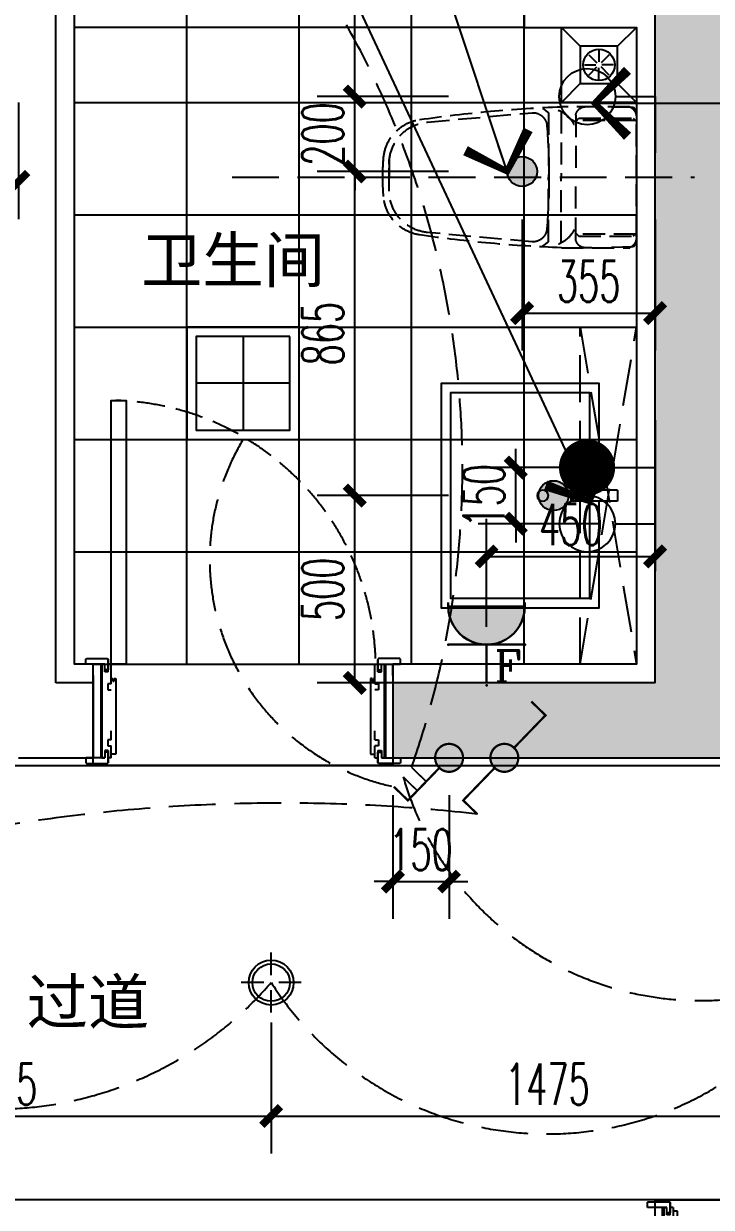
# Model space of a CAD drawing. Extents: x 184967 to 628822, y -100826 to 121332.
# Drawn here: x 401120 to 402956, y 39974 to 43134 of the extents above; entities that cross this region are included whole.
import ezdxf
from ezdxf.enums import TextEntityAlignment as Align

# ---------------------------------------------------------------- set-up
doc = ezdxf.new("R2010")
doc.units = 0
doc.header["$MEASUREMENT"] = 0
doc.linetypes.add('__DASH', pattern=[0.35, 0.25, -0.1])
doc.linetypes.add('DASH', pattern=[0.35, 0.25, -0.1])
for name, color, linetype in [('0-固定家具不到顶', 55, 'Continuous'), ('0-活动家具', 55, 'Continuous'), ('0-装饰完成面', 47, 'Continuous'), ('E-排水', 34, 'Continuous'), ('E-给水', 34, 'Continuous'), ('E02-灯具开关连线', 6, 'Continuous'), ('E03-地漏', 6, 'Continuous'), ('P11-平面门套', 47, 'Continuous'), ('P11-平面门扇', 47, 'Continuous'), ('P13-文字说明', 52, 'Continuous'), ('T-灯具尺寸', 55, 'Continuous'), ('T03-天花造型', 30, 'Continuous'), ('T05-天花灯具', 51, 'Continuous'), ('WALL', 145, 'Continuous')]:
    doc.layers.add(name, color=color, linetype=linetype)
for name, color, linetype, lineweight in [('4#6#-col-2F~31F$0$COLU', 7, 'Continuous', 0), ('4#6#-col-2F~31F$0$COLU_HATCH', 251, 'Continuous', 0), ('E-插座', 60, 'Continuous', 30)]:
    doc.layers.add(name, color=color, linetype=linetype, lineweight=lineweight)
doc.styles.add('_TCH_LABEL', font='COMPLEX', dxfattribs={"bigfont": 'GBCBIG'})
doc.styles.get("Standard").update_dxf_attribs({"font": 'gbenor.shx', "bigfont": 'gbcbig.shx'})
doc.styles.add('尺寸标注', font='txt.shx', dxfattribs={"width": 0.6, "height": 110})
doc.styles.add('文字标注', font='')
doc.styles.get('文字标注').set_extended_font_data('SimSun')
doc.dimstyles.new('1-50', dxfattribs={"dimscale": 50, "dimtxt": 110, "dimasz": 1, "dimexe": 2, "dimexo": 2, "dimgap": 0.6, "dimtad": 1, "dimdec": 0, "dimrnd": 5, "dimtxsty": '尺寸标注', "dimblk": 'ARCHTICK', "dimcen": 2.5, "dimclrd": 251, "dimclre": 251, "dimclrt": 50, "dimadec": 0, "dimazin": 0, "dimtfac": 1, "dimtdec": 0, "dimtix": 1, "dimtmove": 2, "dimatfit": 3, "dimldrblk": 'DOT', "dimfxl": 0, "dimarcsym": 0})
doc.dimstyles.new('标注', dxfattribs={"dimtxt": 2.5, "dimasz": 1.5, "dimexe": 1.25, "dimexo": 0.625, "dimgap": 0, "dimtad": 1, "dimdsep": 46, "dimtxsty": 'Standard', "dimblk": 'z', "dimcen": 2.5, "dimadec": 0, "dimazin": 0, "dimtm": 1e-09, "dimtfac": 1, "dimtmove": 0, "dimatfit": 3, "dimldrblk": 'z', "dimfxl": 0, "dimarcsym": 0})

# ---------------------------------------------------------------- blocks, each defined once
blk = doc.blocks.new('*U913')
h = blk.add_hatch(color=256)
edge = h.paths.add_edge_path()
edge.add_ellipse((117.7, 211), major_axis=(72.3, 72.3), ratio=1, start_angle=135, end_angle=224.9997)
edge.add_line((117.7, 108.8), (117.7, 108.8))
edge.add_ellipse((117.7, 211), major_axis=(72.3, 72.3), ratio=1, start_angle=225.0003, end_angle=315)
edge.add_line((219.9, 211), (15.5, 211))
for p, q in [((15.5, 221.2), (15.5, 211)), ((219.9, 221.2), (219.9, 211)), ((219.9, 211), (15.5, 211)), ((15.5, 108.8), (219.9, 108.8)), ((117.7, 108.8), (117.7, 6.5))]:
    blk.add_line(p, q)
at = {"extrusion": (0, 0, -1)}
blk.add_ellipse((117.7, 211), major_axis=(72.3, 72.3), ratio=1, start_param=0.785398, end_param=3.926991, dxfattribs=at)
for p in [(15.5, 108.8), (219.9, 108.8), (117.7, 0)]:
    blk.add_point(p)
at = {"style": '_TCH_LABEL', "text_generation_flag": 4}
blk.add_text('P', height=0.00409, dxfattribs=at).set_placement((117.7, 0))
at = {"style": '_TCH_LABEL'}
blk.add_attdef('B', text='', height=84.1, dxfattribs=at).set_placement((174.6, 51.2), align=Align.MIDDLE)
blk = doc.blocks.new('A$C425A3D1E')
for p, q in [((0.6, 403.1), (0.6, 150)), ((182.3, 276.6), (0.6, 276.6)), ((0.6, 126.6), (0.6, 276.6)), ((0.6, 253.1), (0.6, 0)), ((106.7, 126.6), (0, 126.6))]:
    blk.add_line(p, q)
at = {"const_width": 75}
blk.add_lwpolyline([(182.3, 314.1, -1), (182.3, 239.1, -1)], format="xyb", close=True, dxfattribs=at)
blk.add_circle((181.7, 126.6), 75)
for start, end in [(90, 270), (270, 90)]:
    blk.add_arc((182.3, 276.6), 28.1, start, end)
blk = doc.blocks.new('_ArchTick')
at = {"color": 0, "linetype": 'ByBlock', "const_width": 0.4}
blk.add_lwpolyline([(-0.5, -0.5), (0.5, 0.5)], dxfattribs=at)
blk = doc.blocks.new('*D967')
at = {"layer": 'Defpoints', "color": 0, "linetype": 'ByBlock', "transparency": 16777216}
for p in [(402003.5, 41873.7), (402755.5, 41873.7), (402805.5, 41373.7)]:
    blk.add_point(p, dxfattribs=at)
at = {"layer": 'E-给水', "color": 251, "lineweight": -2, "transparency": 16777216}
for p, q in [((402253.5, 41873.7), (401903.5, 41873.7)), ((402003.5, 41373.7), (402003.5, 41873.7)), ((402253.5, 41373.7), (401903.5, 41373.7))]:
    blk.add_line(p, q, dxfattribs=at)
at = {"layer": 'E-给水', "color": 251, "linetype": 'ByBlock', "lineweight": -2, "transparency": 16777216, "xscale": 50, "yscale": 50, "zscale": 50}
for p, rotation in [((402003.5, 41873.7), 90), ((402003.5, 41373.7), 270)]:
    blk.add_blockref('_ArchTick', p, dxfattribs=dict(at, rotation=rotation))
at = {"layer": 'E-给水', "color": 50, "linetype": 'ByBlock', "transparency": 16777216, "insert": (401918.5, 41623.7), "char_height": 110, "attachment_point": 5, "rotation": 90, "style": '尺寸标注'}
blk.add_mtext('500', dxfattribs=at)
blk = doc.blocks.new('_Dot')
at = {"color": 0, "linetype": 'ByBlock', "lineweight": -2}
blk.add_line((-0.5, 0), (-1, 0), dxfattribs=at)
at = {"color": 0, "linetype": 'ByBlock', "const_width": 0.5}
blk.add_lwpolyline([(-0.25, 0, 1), (0.25, 0, 1)], format="xyb", close=True, dxfattribs=at)
blk = doc.blocks.new('*D968')
at = {"layer": 'Defpoints', "color": 0, "linetype": 'ByBlock', "transparency": 16777216}
for p in [(402433.5, 41948.7), (402755.5, 41948.7), (402756.1, 41798.7)]:
    blk.add_point(p, dxfattribs=at)
at = {"layer": 'E-给水', "color": 251, "lineweight": -2, "transparency": 16777216}
for p, q in [((402433.5, 41948.7), (402433.5, 41998.7)), ((402655.5, 41948.7), (402333.5, 41948.7)), ((402433.5, 41798.7), (402433.5, 41948.7)), ((402656.1, 41798.7), (402333.5, 41798.7)), ((402433.5, 41798.7), (402433.5, 41748.7))]:
    blk.add_line(p, q, dxfattribs=at)
at = {"layer": 'E-给水', "color": 251, "linetype": 'ByBlock', "lineweight": -2, "transparency": 16777216, "xscale": 50, "yscale": 50, "zscale": 50}
for p, rotation in [((402433.5, 41948.7), 270), ((402433.5, 41798.7), 90)]:
    blk.add_blockref('_ArchTick', p, dxfattribs=dict(at, rotation=rotation))
at = {"layer": 'E-给水', "color": 50, "linetype": 'ByBlock', "transparency": 16777216, "insert": (402348.5, 41873.7), "char_height": 110, "attachment_point": 5, "rotation": 90, "style": '尺寸标注'}
blk.add_mtext('150', dxfattribs=at)
blk = doc.blocks.new('000')
for p, q in [((126972.5, 18752.6), (126972.5, 18645.9)), ((126972.5, 18646.5), (126822.5, 18646.5)), ((126845.9, 18646.5), (127099, 18646.5))]:
    blk.add_line(p, q)
blk.add_circle((126972.5, 18827.6), 75)
blk = doc.blocks.new('A$C409C086C')
h = blk.add_hatch(color=251)
h.dxf.hatch_style = 1
h.paths.add_polyline_path([(63.9, 0, 1), (-63.9, 0, 1)])
blk.add_circle((0, 0), 63.9)
blk = doc.blocks.new('*D976')
at = {"layer": 'Defpoints', "color": 0, "linetype": 'ByBlock', "transparency": 16777216}
for p in [(402450.5, 42739), (402805.5, 42739), (402805.5, 42361)]:
    blk.add_point(p, dxfattribs=at)
at = {"layer": 'E-给水', "color": 251, "lineweight": -2, "transparency": 16777216}
for p, q in [((402450.5, 42611), (402450.5, 42261)), ((402805.5, 42611), (402805.5, 42261)), ((402450.5, 42361), (402805.5, 42361))]:
    blk.add_line(p, q, dxfattribs=at)
at = {"layer": 'E-给水', "color": 251, "linetype": 'ByBlock', "lineweight": -2, "transparency": 16777216, "xscale": 50, "yscale": 50, "zscale": 50, "rotation": 180}
blk.add_blockref('_ArchTick', (402450.5, 42361), dxfattribs=at)
at = {"layer": 'E-给水', "color": 251, "linetype": 'ByBlock', "lineweight": -2, "transparency": 16777216, "xscale": 50, "yscale": 50, "zscale": 50}
blk.add_blockref('_ArchTick', (402805.5, 42361), dxfattribs=at)
at = {"layer": 'E-给水', "color": 50, "linetype": 'ByBlock', "transparency": 16777216, "insert": (402628, 42446), "char_height": 110, "attachment_point": 5, "style": '尺寸标注'}
blk.add_mtext('355', dxfattribs=at)
blk = doc.blocks.new('*D980')
at = {"layer": 'Defpoints', "color": 0, "linetype": 'ByBlock', "transparency": 16777216}
for p in [(402003.5, 42739), (402755.5, 42739), (402755.5, 41873.7)]:
    blk.add_point(p, dxfattribs=at)
at = {"layer": 'E-给水', "color": 251, "lineweight": -2, "transparency": 16777216}
for p, q in [((402253.5, 42739), (401903.5, 42739)), ((402003.5, 41873.7), (402003.5, 42739)), ((402253.5, 41873.7), (401903.5, 41873.7))]:
    blk.add_line(p, q, dxfattribs=at)
at = {"layer": 'E-给水', "color": 251, "linetype": 'ByBlock', "lineweight": -2, "transparency": 16777216, "xscale": 50, "yscale": 50, "zscale": 50}
for p, rotation in [((402003.5, 42739), 90), ((402003.5, 41873.7), 270)]:
    blk.add_blockref('_ArchTick', p, dxfattribs=dict(at, rotation=rotation))
at = {"layer": 'E-给水', "color": 50, "linetype": 'ByBlock', "transparency": 16777216, "insert": (401918.5, 42306.3), "char_height": 110, "attachment_point": 5, "rotation": 90, "style": '尺寸标注'}
blk.add_mtext('865', dxfattribs=at)
blk = doc.blocks.new('*D981')
at = {"layer": 'Defpoints', "color": 0, "linetype": 'ByBlock', "transparency": 16777216}
for p in [(402003.5, 42939), (402755, 42939), (402755.5, 42739)]:
    blk.add_point(p, dxfattribs=at)
at = {"layer": 'E-给水', "color": 251, "lineweight": -2, "transparency": 16777216}
for p, q in [((402003.5, 42939), (402003.5, 42989)), ((402253.5, 42939), (401903.5, 42939)), ((402003.5, 42739), (402003.5, 42939)), ((402253.5, 42739), (401903.5, 42739)), ((402003.5, 42739), (402003.5, 42689))]:
    blk.add_line(p, q, dxfattribs=at)
at = {"layer": 'E-给水', "color": 251, "linetype": 'ByBlock', "lineweight": -2, "transparency": 16777216, "xscale": 50, "yscale": 50, "zscale": 50}
for p, rotation in [((402003.5, 42939), 270), ((402003.5, 42739), 90)]:
    blk.add_blockref('_ArchTick', p, dxfattribs=dict(at, rotation=rotation))
at = {"layer": 'E-给水', "color": 50, "linetype": 'ByBlock', "transparency": 16777216, "insert": (401918.5, 42839), "char_height": 110, "attachment_point": 5, "rotation": 90, "style": '尺寸标注'}
blk.add_mtext('200', dxfattribs=at)
blk = doc.blocks.new('*D982')
at = {"layer": 'Defpoints', "color": 0, "linetype": 'ByBlock', "transparency": 16777216}
for p in [(402003.5, 43598.7), (402505.5, 43598.7), (402755, 42939)]:
    blk.add_point(p, dxfattribs=at)
at = {"layer": 'E-给水', "color": 251, "lineweight": -2, "transparency": 16777216}
for p, q in [((402253.5, 43598.7), (401903.5, 43598.7)), ((402003.5, 42939), (402003.5, 43598.7)), ((402253.5, 42939), (401903.5, 42939))]:
    blk.add_line(p, q, dxfattribs=at)
at = {"layer": 'E-给水', "color": 251, "linetype": 'ByBlock', "lineweight": -2, "transparency": 16777216, "xscale": 50, "yscale": 50, "zscale": 50}
for p, rotation in [((402003.5, 43598.7), 90), ((402003.5, 42939), 270)]:
    blk.add_blockref('_ArchTick', p, dxfattribs=dict(at, rotation=rotation))
at = {"layer": 'E-给水', "color": 50, "linetype": 'ByBlock', "transparency": 16777216, "insert": (401918.5, 43268.8), "char_height": 110, "attachment_point": 5, "rotation": 90, "style": '尺寸标注'}
blk.add_mtext('660', dxfattribs=at)
blk = doc.blocks.new('z')
blk.add_line((0, 0), (-1, 0))
blk.add_lwpolyline([(-1.171, 1.173, 0.36, 0.21, 0), (0, 0, 0.21, 0.36, 0), (-1.171, -1.173, 0.36, 0.36, 0)], format="xyseb")
blk = doc.blocks.new('A$C2E5E4FD4')
for p, q in [((80, 100), (80, 160)), ((60, 80), (0, 80)), ((160, 80), (100, 80)), ((80, 0), (80, 60))]:
    blk.add_line(p, q)
blk.add_circle((80, 80), 60)
at = {"color": 250}
blk.add_circle((80, 80), 50, dxfattribs=at)
blk = doc.blocks.new('DSDS')
at = {"color": 8}
for p, q in [((0, 125), (0, -125)), ((-125, 0), (125, 0))]:
    blk.add_line(p, q, dxfattribs=at)
at = {"ltscale": 0.1}
blk.add_lwpolyline([(-150, 150), (150, 150), (150, -150), (-150, -150)], close=True, dxfattribs=at)
at = {"color": 8}
blk.add_lwpolyline([(-125, 125), (125, 125), (125, -125), (-125, -125)], close=True, dxfattribs=at)
blk = doc.blocks.new('*D998')
at = {"layer": 'Defpoints', "color": 0, "linetype": 'ByBlock', "transparency": 16777216}
for p in [(399755.5, 43023.7), (401105.5, 43023.7), (401105.5, 42711.5)]:
    blk.add_point(p, dxfattribs=at)
at = {"layer": 'T-灯具尺寸', "color": 251, "lineweight": -2, "transparency": 16777216}
for p, q in [((399755.5, 42923.7), (399755.5, 42611.5)), ((401105.5, 42923.7), (401105.5, 42611.5)), ((399755.5, 42711.5), (401105.5, 42711.5))]:
    blk.add_line(p, q, dxfattribs=at)
at = {"layer": 'T-灯具尺寸', "color": 251, "linetype": 'ByBlock', "lineweight": -2, "transparency": 16777216, "xscale": 50, "yscale": 50, "zscale": 50, "rotation": 180}
blk.add_blockref('_ArchTick', (399755.5, 42711.5), dxfattribs=at)
at = {"layer": 'T-灯具尺寸', "color": 251, "linetype": 'ByBlock', "lineweight": -2, "transparency": 16777216, "xscale": 50, "yscale": 50, "zscale": 50}
blk.add_blockref('_ArchTick', (401105.5, 42711.5), dxfattribs=at)
at = {"layer": 'T-灯具尺寸', "color": 50, "linetype": 'ByBlock', "transparency": 16777216, "insert": (400430.5, 42796.5), "char_height": 110, "attachment_point": 5, "style": '尺寸标注'}
blk.add_mtext('1350', dxfattribs=at)
blk = doc.blocks.new('*D1020')
at = {"layer": 'Defpoints', "color": 0, "linetype": 'ByBlock', "transparency": 16777216}
for p in [(400305.5, 40573.7), (401780.5, 40573.7), (401780.5, 40217.5)]:
    blk.add_point(p, dxfattribs=at)
at = {"layer": 'T-灯具尺寸', "color": 251, "lineweight": -2, "transparency": 16777216}
for p, q in [((400305.5, 40467.5), (400305.5, 40117.5)), ((401780.5, 40467.5), (401780.5, 40117.5)), ((400305.5, 40217.5), (401780.5, 40217.5))]:
    blk.add_line(p, q, dxfattribs=at)
at = {"layer": 'T-灯具尺寸', "color": 251, "linetype": 'ByBlock', "lineweight": -2, "transparency": 16777216, "xscale": 50, "yscale": 50, "zscale": 50, "rotation": 180}
blk.add_blockref('_ArchTick', (400305.5, 40217.5), dxfattribs=at)
at = {"layer": 'T-灯具尺寸', "color": 251, "linetype": 'ByBlock', "lineweight": -2, "transparency": 16777216, "xscale": 50, "yscale": 50, "zscale": 50}
blk.add_blockref('_ArchTick', (401780.5, 40217.5), dxfattribs=at)
at = {"layer": 'T-灯具尺寸', "color": 50, "linetype": 'ByBlock', "transparency": 16777216, "insert": (401043, 40302.5), "char_height": 110, "attachment_point": 5, "style": '尺寸标注'}
blk.add_mtext('1475', dxfattribs=at)
blk = doc.blocks.new('*D1021')
at = {"layer": 'Defpoints', "color": 0, "linetype": 'ByBlock', "transparency": 16777216}
for p in [(401780.5, 40573.7), (403255.5, 40573.7), (403255.5, 40217.5)]:
    blk.add_point(p, dxfattribs=at)
at = {"layer": 'T-灯具尺寸', "color": 251, "lineweight": -2, "transparency": 16777216}
for p, q in [((401780.5, 40467.5), (401780.5, 40117.5)), ((403255.5, 40467.5), (403255.5, 40117.5)), ((401780.5, 40217.5), (403255.5, 40217.5))]:
    blk.add_line(p, q, dxfattribs=at)
at = {"layer": 'T-灯具尺寸', "color": 251, "linetype": 'ByBlock', "lineweight": -2, "transparency": 16777216, "xscale": 50, "yscale": 50, "zscale": 50, "rotation": 180}
blk.add_blockref('_ArchTick', (401780.5, 40217.5), dxfattribs=at)
at = {"layer": 'T-灯具尺寸', "color": 251, "linetype": 'ByBlock', "lineweight": -2, "transparency": 16777216, "xscale": 50, "yscale": 50, "zscale": 50}
blk.add_blockref('_ArchTick', (403255.5, 40217.5), dxfattribs=at)
at = {"layer": 'T-灯具尺寸', "color": 50, "linetype": 'ByBlock', "transparency": 16777216, "insert": (402518, 40302.5), "char_height": 110, "attachment_point": 5, "style": '尺寸标注'}
blk.add_mtext('1475', dxfattribs=at)
blk = doc.blocks.new('*D1024')
at = {"layer": 'Defpoints', "color": 0, "linetype": 'ByBlock', "transparency": 16777216}
for p in [(403335.5, 40573.7), (402805.5, 39973.7), (403449, 39973.7)]:
    blk.add_point(p, dxfattribs=at)
at = {"layer": 'T-灯具尺寸', "color": 251, "lineweight": -2, "transparency": 16777216}
for p, q in [((403435.5, 40573.7), (403549, 40573.7)), ((403449, 40573.7), (403449, 39973.7)), ((403199, 39973.7), (403549, 39973.7))]:
    blk.add_line(p, q, dxfattribs=at)
at = {"layer": 'T-灯具尺寸', "color": 251, "linetype": 'ByBlock', "lineweight": -2, "transparency": 16777216, "xscale": 50, "yscale": 50, "zscale": 50}
for p, rotation in [((403449, 40573.7), 90), ((403449, 39973.7), 270)]:
    blk.add_blockref('_ArchTick', p, dxfattribs=dict(at, rotation=rotation))
at = {"layer": 'T-灯具尺寸', "color": 50, "linetype": 'ByBlock', "transparency": 16777216, "insert": (403364, 40273.7), "char_height": 110, "attachment_point": 5, "rotation": 90, "style": '尺寸标注'}
blk.add_mtext('600', dxfattribs=at)
blk = doc.blocks.new('*D1025')
at = {"layer": 'Defpoints', "color": 0, "linetype": 'ByBlock', "transparency": 16777216}
for p in [(402805.5, 41173.7), (403449, 41173.7), (403335.5, 40573.7)]:
    blk.add_point(p, dxfattribs=at)
at = {"layer": 'T-灯具尺寸', "color": 251, "lineweight": -2, "transparency": 16777216}
for p, q in [((403199, 41173.7), (403549, 41173.7)), ((403449, 40573.7), (403449, 41173.7)), ((403435.5, 40573.7), (403549, 40573.7))]:
    blk.add_line(p, q, dxfattribs=at)
at = {"layer": 'T-灯具尺寸', "color": 251, "linetype": 'ByBlock', "lineweight": -2, "transparency": 16777216, "xscale": 50, "yscale": 50, "zscale": 50}
for p, rotation in [((403449, 41173.7), 90), ((403449, 40573.7), 270)]:
    blk.add_blockref('_ArchTick', p, dxfattribs=dict(at, rotation=rotation))
at = {"layer": 'T-灯具尺寸', "color": 50, "linetype": 'ByBlock', "transparency": 16777216, "insert": (403364, 40873.7), "char_height": 110, "attachment_point": 5, "rotation": 90, "style": '尺寸标注'}
blk.add_mtext('600', dxfattribs=at)
blk = doc.blocks.new('*U1033')
h = blk.add_hatch(color=256)
edge = h.paths.add_edge_path()
edge.add_arc((0, 0), 62.1, 277.7801, 322.7801, ccw=False)
edge.add_arc((0, 0), 62.1, 232.7801, 277.7801, ccw=False)
edge.add_arc((0, 0), 62.1, 187.7801, 232.7801, ccw=False)
edge.add_arc((0, 0), 62.1, 142.7801, 187.7801, ccw=False)
edge.add_arc((0, 0), 62.1, 97.7801, 142.7801, ccw=False)
edge.add_arc((0, 0), 62.1, 412.7801, 457.7801, ccw=False)
edge.add_arc((0, 0), 62.1, 367.7801, 412.7801, ccw=False)
edge.add_arc((0, 0), 62.1, 322.7801, 367.7801, ccw=False)
for points, const_width in [([(-8.4, 61.5), (-35.7, 261), (51.3, 272.9)], 9.94), ([(59.5, 213.4), (-27.5, 201.5)], 7.5), ([(70.1, 157.5), (-16.9, 145.6)], 7.5)]:
    blk.add_lwpolyline(points, dxfattribs=dict(const_width=const_width))
at = {"const_width": 9.94}
blk.add_lwpolyline([(49.5, -37.6, -0.198912), (8.4, -61.5, -0.198912), (-37.6, -49.5, -0.198912), (-61.5, -8.4, -0.198912), (-49.5, 37.6, -0.198912), (-8.4, 61.5, -0.198912), (37.6, 49.5, -0.198912), (61.5, 8.4, -0.198912)], format="xyb", close=True, dxfattribs=at)
blk = doc.blocks.new('*D1034')
at = {"layer": 'Defpoints', "color": 0, "linetype": 'ByBlock', "transparency": 16777216}
for p in [(402105.5, 41173.7), (402255.5, 41173.7), (402255.5, 40843.5)]:
    blk.add_point(p, dxfattribs=at)
at = {"layer": 'E02-灯具开关连线', "color": 251, "lineweight": -2, "transparency": 16777216}
for p, q in [((402105.5, 41073.7), (402105.5, 40743.5)), ((402255.5, 41073.7), (402255.5, 40743.5)), ((402105.5, 40843.5), (402055.5, 40843.5)), ((402105.5, 40843.5), (402255.5, 40843.5)), ((402255.5, 40843.5), (402305.5, 40843.5))]:
    blk.add_line(p, q, dxfattribs=at)
at = {"layer": 'E02-灯具开关连线', "color": 251, "linetype": 'ByBlock', "lineweight": -2, "transparency": 16777216, "xscale": 50, "yscale": 50, "zscale": 50}
blk.add_blockref('_ArchTick', (402105.5, 40843.5), dxfattribs=at)
at = {"layer": 'E02-灯具开关连线', "color": 251, "linetype": 'ByBlock', "lineweight": -2, "transparency": 16777216, "xscale": 50, "yscale": 50, "zscale": 50, "rotation": 180}
blk.add_blockref('_ArchTick', (402255.5, 40843.5), dxfattribs=at)
at = {"layer": 'E02-灯具开关连线', "color": 50, "linetype": 'ByBlock', "transparency": 16777216, "insert": (402180.5, 40928.5), "char_height": 110, "attachment_point": 5, "style": '尺寸标注'}
blk.add_mtext('150', dxfattribs=at)
blk = doc.blocks.new('*U1031')
h = blk.add_hatch(color=256)
edge = h.paths.add_edge_path()
edge.add_arc((0, 0), 62.1, -127.2199, -82.2199)
edge.add_arc((0, 0), 62.1, -82.2199, -37.2199)
edge.add_arc((0, 0), 62.1, -37.2199, 7.7801)
edge.add_arc((0, 0), 62.1, 7.7801, 52.7801)
edge.add_arc((0, 0), 62.1, 52.7801, 97.7801)
edge.add_arc((0, 0), 62.1, -262.2199, -217.2199)
edge.add_arc((0, 0), 62.1, -217.2199, -172.2199)
edge.add_arc((0, 0), 62.1, -172.2199, -127.2199)
at = {"const_width": 9.94}
for points in [[(-8.4, 61.5), (-35.7, 261), (-122.7, 249.2)], [(8.4, -61.5), (35.7, -261), (122.7, -249.2)]]:
    blk.add_lwpolyline(points, dxfattribs=at)
blk.add_lwpolyline([(-37.6, -49.5, 0.198912), (8.4, -61.5, 0.198912), (49.5, -37.6, 0.198912), (61.5, 8.4, 0.198912), (37.6, 49.5, 0.198912), (-8.4, 61.5, 0.198912), (-49.5, 37.6, 0.198912), (-61.5, -8.4, 0.198912)], format="xyb", close=True, dxfattribs=at)
blk = doc.blocks.new('*D1053')
at = {"layer": 'Defpoints', "color": 0, "linetype": 'ByBlock', "transparency": 16777216}
for p in [(402805.5, 41711.5), (402355.5, 41423.7), (402805.5, 41423.7)]:
    blk.add_point(p, dxfattribs=at)
at = {"layer": 'E-插座', "color": 251, "lineweight": -2, "transparency": 16777216}
for p, q in [((402355.5, 41523.7), (402355.5, 41811.5)), ((402805.5, 41523.7), (402805.5, 41811.5)), ((402355.5, 41711.5), (402805.5, 41711.5))]:
    blk.add_line(p, q, dxfattribs=at)
at = {"layer": 'E-插座', "color": 251, "linetype": 'ByBlock', "lineweight": -2, "transparency": 16777216, "xscale": 50, "yscale": 50, "zscale": 50, "rotation": 180}
blk.add_blockref('_ArchTick', (402355.5, 41711.5), dxfattribs=at)
at = {"layer": 'E-插座', "color": 251, "linetype": 'ByBlock', "lineweight": -2, "transparency": 16777216, "xscale": 50, "yscale": 50, "zscale": 50}
blk.add_blockref('_ArchTick', (402805.5, 41711.5), dxfattribs=at)
at = {"layer": 'E-插座', "color": 50, "linetype": 'ByBlock', "transparency": 16777216, "insert": (402580.5, 41796.5), "char_height": 110, "attachment_point": 5, "style": '尺寸标注'}
blk.add_mtext('450', dxfattribs=at)
blk = doc.blocks.new('*U885')
at = {"color": 251}
for p, q in [((20.1, 125), (20.1, 75)), ((920.1, 125), (920.1, 75))]:
    blk.add_line(p, q, dxfattribs=at)
at = {"layer": 'P11-平面门套', "ltscale": 200}
for p, q in [((0, 168.4), (1.6, 170)), ((0, 155), (0, 168.4)), ((1.6, 170), (58.4, 170)), ((58.4, 170), (60, 168.4)), ((60, 168.4), (60, 140)), ((60, 135), (60, 167)), ((881.8, 170), (880.2, 168.4)), ((880.2, 168.4), (880.2, 140)), ((880.2, 135), (880.2, 167)), ((938.6, 170), (881.8, 170)), ((940.2, 168.4), (938.6, 170)), ((940.2, 155), (940.2, 168.4)), ((51, 155), (0, 155)), ((40, 155), (40, 55)), ((43, 55), (43, 155)), ((43, 155), (43, 55)), ((51, 135), (51, 155)), ((52, 140), (51, 141)), ((60, 135), (51, 135)), ((60, 140), (52, 140)), ((68, 155), (60, 155)), ((68, 102.8), (68, 155)), ((68, 103.4), (68, 126.8)), ((872.2, 155), (880.2, 155)), ((872.2, 102.8), (872.2, 155)), ((872.2, 103.4), (872.2, 126.8)), ((880.2, 140), (888.2, 140)), ((880.2, 135), (889.2, 135)), ((888.2, 140), (889.2, 141)), ((889.2, 135), (889.2, 155)), ((889.2, 155), (940.2, 155)), ((897.2, 55), (897.2, 155)), ((897.2, 155), (897.2, 55)), ((900.2, 155), (900.2, 55)), ((68, 103.4), (59, 103.4)), ((59, 103.4), (59, 87.4)), ((59, 102.8), (59, 86.8)), ((68, 102.8), (59, 102.8)), ((68, 117), (72.1, 117)), ((72.1, 109.3), (72.1, 117)), ((72.1, 109.3), (75.9, 109.3)), ((75.9, 109.3), (75.9, 117)), ((75.9, 117), (80, 117)), ((80, 117), (80, 65)), ((860.2, 117), (860.2, 65)), ((864.2, 117), (860.2, 117)), ((864.2, 109.3), (864.2, 117)), ((868.1, 109.3), (864.2, 109.3)), ((872.2, 117), (868.1, 117)), ((868.1, 109.3), (868.1, 117)), ((872.2, 103.4), (881.2, 103.4)), ((872.2, 102.8), (881.2, 102.8)), ((881.2, 103.4), (881.2, 87.4)), ((881.2, 102.8), (881.2, 86.8)), ((60, 75), (51, 75)), ((51, 75), (51, 55)), ((52, 70), (51, 69)), ((60, 70), (52, 70)), ((59, 87.4), (68, 87.4)), ((59, 86.8), (68, 86.8)), ((60, 75), (60, 41.6)), ((60, 42), (60, 70)), ((68, 55), (68, 87.4)), ((80, 65), (68, 65)), ((860.2, 65), (872.2, 65)), ((872.2, 55), (872.2, 87.4)), ((881.2, 87.4), (872.2, 87.4)), ((881.2, 86.8), (872.2, 86.8)), ((880.2, 75), (880.2, 41.6)), ((880.2, 75), (889.2, 75)), ((880.2, 70), (888.2, 70)), ((880.2, 42), (880.2, 70)), ((888.2, 70), (889.2, 69)), ((889.2, 75), (889.2, 55)), ((51, 55), (0, 55)), ((0, 55), (0, 41.6)), ((0, 41.6), (1.6, 40)), ((1.6, 40), (58.4, 40)), ((43, 55), (51, 55)), ((58.4, 40), (60, 41.6)), ((68, 55), (60, 55)), ((872.2, 55), (880.2, 55)), ((881.8, 40), (880.2, 41.6)), ((938.6, 40), (881.8, 40)), ((889.2, 55), (940.2, 55)), ((897.2, 55), (889.2, 55)), ((940.2, 41.6), (938.6, 40)), ((940.2, 55), (940.2, 41.6))]:
    blk.add_line(p, q, dxfattribs=at)
at = {"layer": 'P11-平面门套'}
for p, q in [((20.1, 125), (20.1, 155)), ((920.1, 125), (920.1, 155)), ((20.1, 75), (20.1, 55)), ((920.1, 75), (920.1, 55))]:
    blk.add_line(p, q, dxfattribs=at)
blk = doc.blocks.new('A$C45F771E5')
at = {"linetype": 'DASH', "ltscale": 250}
for p, q in [((0, 409.4), (8.9, 421.6)), ((20, 423.8), (213.7, 423.8)), ((266.7, 419), (250, 406.7)), ((1, 223.8), (1, 393.5)), ((10.2, 391.4), (2.4, 384.3)), ((1, 54.2), (1, 223.8)), ((0, 38.3), (8.9, 26.1)), ((10.2, 56.3), (2.4, 63.4)), ((213.7, 23.8), (20, 23.8))]:
    blk.add_line(p, q, dxfattribs=at)
at = {"color": 251, "linetype": 'DASH', "ltscale": 250}
for p, q in [((8.9, 421.6), (94.9, 423.8)), ((214.3, 410.1), (214.3, 223.8)), ((250, 406.7), (250, 223.8)), ((2.6, 385.1), (171.2, 385.1)), ((164.7, 391.4), (10.2, 391.4)), ((172.1, 383.2), (164.7, 391.4)), ((173, 400.4), (173, 223.8)), ((702.8, 279.3), (702.8, 223.8)), ((173, 47.3), (173, 223.8)), ((214.3, 37.6), (214.3, 223.8)), ((250, 41), (250, 223.8)), ((2.6, 62.6), (171.2, 62.6)), ((164.7, 56.3), (10.2, 56.3)), ((172.1, 64.5), (164.7, 56.3)), ((266.7, 28.7), (250, 41)), ((8.9, 26.1), (94.9, 23.8)), ((127.2, 23.8), (146.2, 23.8))]:
    blk.add_line(p, q, dxfattribs=at)
for points in [[(0, 409.4), (8.9, 421.6), (94.9, 423.8)], [(214.3, 410.1), (214.3, 223.8)], [(266.7, 419), (250, 406.7), (250, 223.8)], [(172.1, 383.2), (164.7, 391.4), (10.2, 391.4), (2.4, 384.3)], [(2.6, 385.1), (171.2, 385.1)], [(214.3, 37.6), (214.3, 223.8)], [(266.7, 28.7), (250, 41), (250, 223.8)], [(0, 38.3), (8.9, 26.1), (94.9, 23.8)], [(172.1, 64.5), (164.7, 56.3), (10.2, 56.3), (2.4, 63.4)], [(2.6, 62.6), (171.2, 62.6)]]:
    blk.add_lwpolyline(points, dxfattribs=at)
for points in [[(127.2, 423.8), (146.2, 423.8, -0.3755), (173, 400.4), (173, 223.8)], [(223.2, 414.5, 0.188522), (177.5, 372.1, -15.471062)], [(249.2, 223.8, 0.019942), (255.1, 77.6, 0.406672), (296.5, 40.6), (593.5, 67.2, 0.388343), (702.8, 186.7), (702.8, 261, 0.388343), (593.5, 380.5), (296.5, 407.1)], [(127.2, 23.8), (146.2, 23.8, 0.3755), (173, 47.3), (173, 223.8)], [(223.2, 33.2, -0.188522), (177.5, 75.6, 15.471062)]]:
    blk.add_lwpolyline(points, format="xyb", dxfattribs=at)
at = {"linetype": 'DASH', "ltscale": 250}
for centre, radius, start, end in [((34.8, 393.5), 33.8, 115.9463, 180), ((81.5, -3282.7), 3708.9, 81.7121, 87.9586), ((598.9, 268.7), 120, 4.7086, 81.7121), ((-48, 215.4), 769, 0.6263, 4.7086), ((-48, 232.3), 769, 355.2914, 359.3737), ((598.9, 179), 120, 278.2879, 355.2914), ((34.8, 54.2), 33.8, 180, 244.0537), ((81.5, 3730.4), 3708.9, 272.0414, 278.2879)]:
    blk.add_arc(centre, radius, start, end, dxfattribs=at)
at = {"color": 251, "linetype": 'DASH', "ltscale": 250}
for centre, radius, start, end in [((146.2, 396.8), 27, 7.6754, 90), ((254.5, 334.8), 85.6, 111.449, 154.1539), ((294.7, 367.3), 39.8, 87.5238, 176.0446), ((2084.7, 222.9), 1835.6, 175.4005, 179.9701), ((2084.7, 224.8), 1835.6, 180.0299, 184.5995), ((254.5, 112.9), 85.6, 205.8461, 248.551), ((294.7, 80.4), 39.8, 183.9554, 272.4762), ((146.2, 50.9), 27, 270, 352.3246)]:
    blk.add_arc(centre, radius, start, end, dxfattribs=at)
blk = doc.blocks.new('A$C3B535EB7')
for p, q in [((-25, 15), (100, 15)), ((-25, 15), (-25, -15)), ((100, 15), (100, -15)), ((-25, -15), (100, -15))]:
    blk.add_line(p, q)
for points in [[(25, -15), (25, -300), (445, -300), (445, 300), (25, 300), (25, 15)], [(50, -15), (50, -275), (420, -275), (420, 275), (50, 275), (50, 15)]]:
    blk.add_lwpolyline(points)
blk.add_circle((175, 0), 15)
blk = doc.blocks.new('*U888')
at = {"color": 251}
for p, q in [((20.1, 125), (20.1, -75)), ((820.1, 125), (820.1, -75))]:
    blk.add_line(p, q, dxfattribs=at)
at = {"layer": 'P11-平面门套', "ltscale": 200}
for p, q in [((0, 168.4), (1.6, 170)), ((0, 155), (0, 168.4)), ((1.6, 170), (58.4, 170)), ((58.4, 170), (60, 168.4)), ((60, 168.4), (60, 140)), ((60, 135), (60, 167)), ((781.8, 170), (780.2, 168.4)), ((780.2, 168.4), (780.2, 140)), ((780.2, 135), (780.2, 167)), ((838.6, 170), (781.8, 170)), ((840.2, 168.4), (838.6, 170)), ((840.2, 155), (840.2, 168.4)), ((51, 155), (0, 155)), ((40, 155), (40, -95)), ((43, -95), (43, 155)), ((43, 155), (43, -95)), ((51, 135), (51, 155)), ((52, 140), (51, 141)), ((60, 135), (51, 135)), ((60, 140), (52, 140)), ((68, 155), (60, 155)), ((68, 102.8), (68, 155)), ((772.2, 155), (780.2, 155)), ((772.2, 102.8), (772.2, 155)), ((780.2, 140), (788.2, 140)), ((780.2, 135), (789.2, 135)), ((788.2, 140), (789.2, 141)), ((789.2, 135), (789.2, 155)), ((789.2, 155), (840.2, 155)), ((797.2, -95), (797.2, 155)), ((797.2, 155), (797.2, -95)), ((800.2, 155), (800.2, -95)), ((59, 102.8), (59, 86.8)), ((68, 102.8), (59, 102.8)), ((68, 117), (72.1, 117)), ((72.1, 109.3), (72.1, 117)), ((72.1, 109.3), (75.9, 109.3)), ((75.9, 109.3), (75.9, 117)), ((75.9, 117), (80, 117)), ((80, 117), (80, -85)), ((760.2, 117), (760.2, -85)), ((764.2, 117), (760.2, 117)), ((764.2, 109.3), (764.2, 117)), ((768.1, 109.3), (764.2, 109.3)), ((772.2, 117), (768.1, 117)), ((768.1, 109.3), (768.1, 117)), ((772.2, 102.8), (781.2, 102.8)), ((781.2, 102.8), (781.2, 86.8)), ((59, 86.8), (68, 86.8)), ((781.2, 86.8), (772.2, 86.8)), ((68, -46.6), (68, -23.2)), ((772.2, -46.6), (772.2, -23.2)), ((68, -46.6), (59, -46.6)), ((59, -46.6), (59, -62.6)), ((59, -62.6), (68, -62.6)), ((68, -95), (68, -62.6)), ((772.2, -46.6), (781.2, -46.6)), ((772.2, -95), (772.2, -62.6)), ((781.2, -62.6), (772.2, -62.6)), ((781.2, -46.6), (781.2, -62.6)), ((60, -75), (51, -75)), ((51, -75), (51, -95)), ((52, -80), (51, -81)), ((60, -80), (52, -80)), ((60, -75), (60, -108.4)), ((60, -108), (60, -80)), ((80, -85), (68, -85)), ((760.2, -85), (772.2, -85)), ((780.2, -75), (780.2, -108.4)), ((780.2, -75), (789.2, -75)), ((780.2, -80), (788.2, -80)), ((780.2, -108), (780.2, -80)), ((788.2, -80), (789.2, -81)), ((789.2, -75), (789.2, -95)), ((51, -95), (0, -95)), ((0, -95), (0, -108.4)), ((0, -108.4), (1.6, -110)), ((1.6, -110), (58.4, -110)), ((43, -95), (51, -95)), ((58.4, -110), (60, -108.4)), ((68, -95), (60, -95)), ((772.2, -95), (780.2, -95)), ((781.8, -110), (780.2, -108.4)), ((838.6, -110), (781.8, -110)), ((789.2, -95), (840.2, -95)), ((797.2, -95), (789.2, -95)), ((840.2, -108.4), (838.6, -110)), ((840.2, -95), (840.2, -108.4))]:
    blk.add_line(p, q, dxfattribs=at)
at = {"layer": 'P11-平面门套'}
for p, q in [((20.1, 125), (20.1, 155)), ((820.1, 125), (820.1, 155)), ((20.1, -75), (20.1, -95)), ((820.1, -75), (820.1, -95))]:
    blk.add_line(p, q, dxfattribs=at)
blk = doc.blocks.new('A$C76680096')
at = {"color": 250, "ltscale": 10}
for p, q in [((22.8, 77.2), (44.4, 55.6)), ((50, 88.5), (50, 58)), ((77.2, 77.2), (55.6, 55.6)), ((11.5, 50), (42, 50)), ((22.8, 22.8), (44.4, 44.4)), ((50, 11.5), (50, 42)), ((77.2, 22.8), (55.6, 44.4)), ((88.5, 50), (58, 50))]:
    blk.add_line(p, q, dxfattribs=at)
blk.add_lwpolyline([(0, 0), (100, 0), (100, 100), (0, 100)], close=True)
blk.add_circle((50, 50), 42)

msp = doc.modelspace()

# ---------------------------------------------------------------- hatches: boundary and pattern name
at = {"layer": '4#6#-col-2F~31F$0$COLU_HATCH'}
msp.add_hatch(color=252, dxfattribs=at).paths.add_polyline_path([(402805.5, 41373.7), (402805.5, 44273.7), (403005.5, 44273.7), (403005.5, 41173.7), (402805.5, 41173.7), (402105.5, 41173.7), (402105.5, 41373.7)])

# ---------------------------------------------------------------- linework, layer by layer
at = {"layer": '0-固定家具不到顶', "linetype": 'DASH', "ltscale": 500}
for p, q in [((402605.5, 42323.7), (402755.5, 41423.7)), ((402605.5, 41423.7), (402755.5, 42323.7))]:
    msp.add_line(p, q, dxfattribs=at)
at = {"layer": '0-固定家具不到顶'}
msp.add_lwpolyline([(402755.5, 41423.7), (402155.5, 41423.7), (402155.5, 42323.7), (402755.5, 42323.7)], close=True, dxfattribs=at)
at = {"layer": '0-固定家具不到顶', "linetype": 'DASH', "ltscale": 500}
msp.add_lwpolyline([(402605.5, 42323.7), (402755.5, 42323.7), (402755.5, 41423.7), (402605.5, 41423.7)], close=True, dxfattribs=at)
at = {"layer": '0-活动家具', "color": 250, "linetype": '__DASH', "ltscale": 500}
msp.add_line((401675.9, 42723.7), (402910.5, 42723.7), dxfattribs=at)
at = {"layer": '0-装饰完成面'}
msp.add_lwpolyline([(401305.5, 41423.7), (401255.5, 41423.7), (401255.5, 44023.7), (402455.5, 44023.7), (402455.5, 43123.7), (402755.5, 43123.7), (402755.5, 41423.7), (402105.5, 41423.7)], dxfattribs=at)
at = {"layer": '4#6#-col-2F~31F$0$COLU', "color": 6}
msp.add_lwpolyline([(402805.5, 41373.7), (402805.5, 44273.7), (403005.5, 44273.7), (403005.5, 41173.7), (402805.5, 41173.7), (402105.5, 41173.7), (402105.5, 41373.7), (402805.5, 41373.7)], dxfattribs=at)
at = {"layer": 'E02-灯具开关连线', "color": 6, "linetype": 'DASH', "ltscale": 500}
for centre, radius, start, end in [((399875.8, 41947.1), 2415.3, 340.691, 40.7512), ((402236.1, 41703.2), 619.9, 148.8623, 258.0496), ((402927, 41352.3), 826.7, 196.1286, 293.417), ((401810.4, 36422.6), 4630.3, 83.5443, 131.0094), ((401043, 41209.5), 973.7, 220.7613, 319.2387), ((402518, 41044.6), 875, 212.5567, 327.4433)]:
    msp.add_arc(centre, radius, start, end, dxfattribs=at)
at = {"layer": 'E03-地漏', "color": 250}
for p, q in [((402555.5, 43123.7), (402605.5, 43073.7)), ((402705.5, 43073.7), (402755.5, 43123.7)), ((402605.5, 42973.7), (402555.5, 42923.7)), ((402705.5, 42973.7), (402755.5, 42923.7))]:
    msp.add_line(p, q, dxfattribs=at)
msp.add_lwpolyline([(402555.5, 43123.7), (402755.5, 43123.7), (402755.5, 42923.7), (402555.5, 42923.7)], close=True, dxfattribs=at)
at = {"layer": 'P11-平面门套'}
msp.add_line((402455.5, 43123.7), (401255.5, 43123.7), dxfattribs=at)
at = {"layer": 'P11-平面门扇'}
msp.add_lwpolyline([(401393.5, 41423.7), (401353.5, 41423.7), (401353.5, 42127.9), (401393.5, 42127.9)], close=True, dxfattribs=at)
at = {"layer": 'P11-平面门扇', "color": 250, "linetype": 'DASH', "ltscale": 300}
msp.add_arc((401345.5, 41414.1), 714.1, 1.9794, 88.3951, dxfattribs=at)
at = {"layer": 'T03-天花造型', "color": 55, "linetype": 'ByBlock'}
for p, q in [((401555.5, 41423.7), (401555.5, 44023.7)), ((401855.5, 41423.7), (401855.5, 44023.7)), ((402155.5, 41423.7), (402155.5, 44023.7)), ((402455.5, 41423.7), (402455.5, 44023.7)), ((401255.5, 42923.7), (402755.5, 42923.7)), ((401255.5, 42623.7), (402755.5, 42623.7)), ((401255.5, 42323.7), (402755.5, 42323.7)), ((401255.5, 42023.7), (402755.5, 42023.7)), ((401255.5, 41723.7), (402755.5, 41723.7))]:
    msp.add_line(p, q, dxfattribs=at)
for points in [[(401305.5, 41423.7), (402105.5, 41423.7), (402105.5, 41153.7), (401305.5, 41153.7)], [(399525.5, 41153.7), (404035.5, 41153.7), (404035.5, 39993.7), (399525.5, 39993.7)], [(402805.5, 39993.7), (403705.5, 39993.7), (403705.5, 39853.7), (402805.5, 39853.7)]]:
    msp.add_lwpolyline(points, close=True, dxfattribs=at)
at = {"layer": 'WALL'}
for p, q in [((401205.5, 41373.7), (401205.5, 44673.7)), ((402805.5, 42973.7), (402805.5, 44673.7)), ((402805.5, 41873.7), (402805.5, 42973.7)), ((402805.5, 41373.7), (402805.5, 41873.7)), ((401305.5, 41373.7), (401205.5, 41373.7)), ((401305.5, 41173.7), (401305.5, 41373.7)), ((402805.5, 41373.7), (402105.5, 41373.7)), ((402105.5, 41373.7), (402105.5, 41173.7)), ((401105.5, 41173.7), (401305.5, 41173.7)), ((402105.5, 41173.7), (403005.5, 41173.7))]:
    msp.add_line(p, q, dxfattribs=at)

# ---------------------------------------------------------------- block references
at = {"layer": '0-固定家具不到顶', "xscale": -0.9408602151088415, "yscale": 0.9408602151088415, "zscale": 0.9408602151088415}
msp.add_blockref('A$C45F771E5', (402756.5, 42513.1), dxfattribs=at)
at = {"layer": '0-固定家具不到顶', "extrusion": (0, 0, -1), "zscale": -1}
msp.add_blockref('A$C3B535EB7', (-402680.5, 41873.7), dxfattribs=at)
at = {"layer": 'E-排水', "xscale": 0.6256832760932753, "yscale": 0.6256832760932753, "zscale": 0.6256832760932753}
for p in [(402450.5, 42739), (402534.4, 41873.7)]:
    msp.add_blockref('A$C409C086C', p, dxfattribs=at)
at = {"layer": 'E-插座'}
msp.add_blockref('*U913', (402237.9, 41367.2), dxfattribs=at).add_auto_attribs({'B': 'F'})
at = {"layer": 'E-给水', "rotation": 89.99999999999999}
msp.add_blockref('000', (421452, -84033.5), dxfattribs=at)
at = {"layer": 'E-给水', "xscale": -1}
msp.add_blockref('A$C425A3D1E', (402806.1, 41672.2), dxfattribs=at)
at = {"layer": 'E02-灯具开关连线', "color": 6, "xscale": 0.5999999999999953, "yscale": 0.5999999999999953, "zscale": 0.5999999999999953, "rotation": 128.1687306216383}
for name, p in [('*U1031', (402403, 41173.7)), ('*U1033', (402255.5, 41173.7))]:
    msp.add_blockref(name, p, dxfattribs=at)
at = {"layer": 'E03-地漏'}
msp.add_blockref('A$C76680096', (402605.5, 42973.7), dxfattribs=at)
at = {"layer": 'P11-平面门套', "xscale": -1}
msp.add_blockref('*U888', (402125.6, 41268.7), dxfattribs=at)
at = {"layer": 'P11-平面门套', "rotation": 180}
msp.add_blockref('*U885', (403725.6, 40028.7), dxfattribs=at)
at = {"layer": 'T05-天花灯具', "xscale": -1}
msp.add_blockref('DSDS', (401705.5, 42173.7), dxfattribs=at)
at = {"layer": 'T05-天花灯具'}
msp.add_blockref('A$C2E5E4FD4', (401700.5, 40493.7), dxfattribs=at)

# ---------------------------------------------------------------- texts
at = {"layer": 'P13-文字说明', "color": 52, "style": '文字标注'}
for s, p in [('卫生间', (401433.1, 42442.9)), ('过道', (401127.8, 40461.9, 0))]:
    msp.add_text(s, height=120, dxfattribs=at).set_placement(p)

# ---------------------------------------------------------------- dimensions: what is measured, and where the dimension line sits
at = {"layer": 'E-插座', "color": 1, "linetype": 'ByBlock'}
dim = msp.add_linear_dim(base=(402805.5, 41711.5), p1=(402355.5, 41423.7), p2=(402805.5, 41423.7), dimstyle='1-50', override={"dimfxl": 5, "dimfxlon": 1}, dxfattribs=at)
dim.commit()
dim.dimension.update_dxf_attribs({"geometry": '*D1053', "text_midpoint": (402580.5, 41796.5)})
at = {"layer": 'E-给水', "color": 1, "linetype": 'ByBlock'}
for base, p1, p2, picture, middle in [((402003.5, 43598.7), (402755, 42939), (402505.5, 43598.7), '*D982', (401918.5, 43268.8)), ((402003.5, 42939), (402755.5, 42739), (402755, 42939), '*D981', (401918.5, 42839)), ((402003.5, 42739), (402755.5, 41873.7), (402755.5, 42739), '*D980', (401918.5, 42306.3)), ((402433.5, 41948.7), (402756.1, 41798.7), (402755.5, 41948.7), '*D968', (402348.5, 41873.7)), ((402003.5, 41873.7), (402805.5, 41373.7), (402755.5, 41873.7), '*D967', (401918.5, 41623.7))]:
    dim = msp.add_linear_dim(base=base, p1=p1, p2=p2, angle=90, dimstyle='1-50', override={"dimfxl": 5, "dimfxlon": 1}, dxfattribs=at)
    dim.commit()
    dim.dimension.update_dxf_attribs({"geometry": picture, "text_midpoint": middle})
dim = msp.add_linear_dim(base=(402805.5, 42361), p1=(402450.5, 42739), p2=(402805.5, 42739), dimstyle='1-50', override={"dimfxl": 5, "dimfxlon": 1}, dxfattribs=at)
dim.commit()
dim.dimension.update_dxf_attribs({"geometry": '*D976', "text_midpoint": (402628, 42446)})
at = {"layer": 'E02-灯具开关连线', "color": 1, "linetype": 'ByBlock'}
dim = msp.add_linear_dim(base=(402255.5, 40843.5), p1=(402105.5, 41173.7), p2=(402255.5, 41173.7), dimstyle='1-50', override={"dimfxl": 5, "dimfxlon": 1}, dxfattribs=at)
dim.commit()
dim.dimension.update_dxf_attribs({"geometry": '*D1034', "text_midpoint": (402180.5, 40928.5)})
at = {"layer": 'T-灯具尺寸', "color": 1, "linetype": 'ByBlock'}
for base, p1, p2, picture, middle in [((401105.5, 42711.5), (399755.5, 43023.7), (401105.5, 43023.7), '*D998', (400430.5, 42796.5)), ((401780.5, 40217.5), (400305.5, 40573.7), (401780.5, 40573.7), '*D1020', (401043, 40302.5)), ((403255.5, 40217.5), (401780.5, 40573.7), (403255.5, 40573.7), '*D1021', (402518, 40302.5))]:
    dim = msp.add_linear_dim(base=base, p1=p1, p2=p2, dimstyle='1-50', override={"dimfxl": 5, "dimfxlon": 1}, dxfattribs=at)
    dim.commit()
    dim.dimension.update_dxf_attribs({"geometry": picture, "text_midpoint": middle})
for base, p2, angle, picture, middle in [((403449, 41173.7), (402805.5, 41173.7), 270, '*D1025', (403364, 40873.7)), ((403449, 39973.7), (402805.5, 39973.7), 90, '*D1024', (403364, 40273.7))]:
    dim = msp.add_linear_dim(base=base, p1=(403335.5, 40573.7), p2=p2, angle=angle, dimstyle='1-50', override={"dimfxl": 5, "dimfxlon": 1}, dxfattribs=at)
    dim.commit()
    dim.dimension.update_dxf_attribs({"geometry": picture, "text_midpoint": middle})

# ---------------------------------------------------------------- leaders
at = {"layer": 'E-给水'}
for points in [[(402410.5, 42739, -6.9), (401371.4, 45860.2, -6.9), (399744.1, 45860.2, -6.9)], [(402630.5, 41858.7, -6.9), (400965.4, 45420.7, -6.9), (399338.1, 45420.7, -6.9)], [(402644, 42921.2, -6.9), (406627.1, 42921.2, -6.9), (408254.4, 42921.2, -6.9)]]:
    msp.add_leader(points, dimstyle='标注', override={"dimscale": 75.000002, "dimasz": 1}, dxfattribs=at)

doc.saveas('drawing.dxf')
